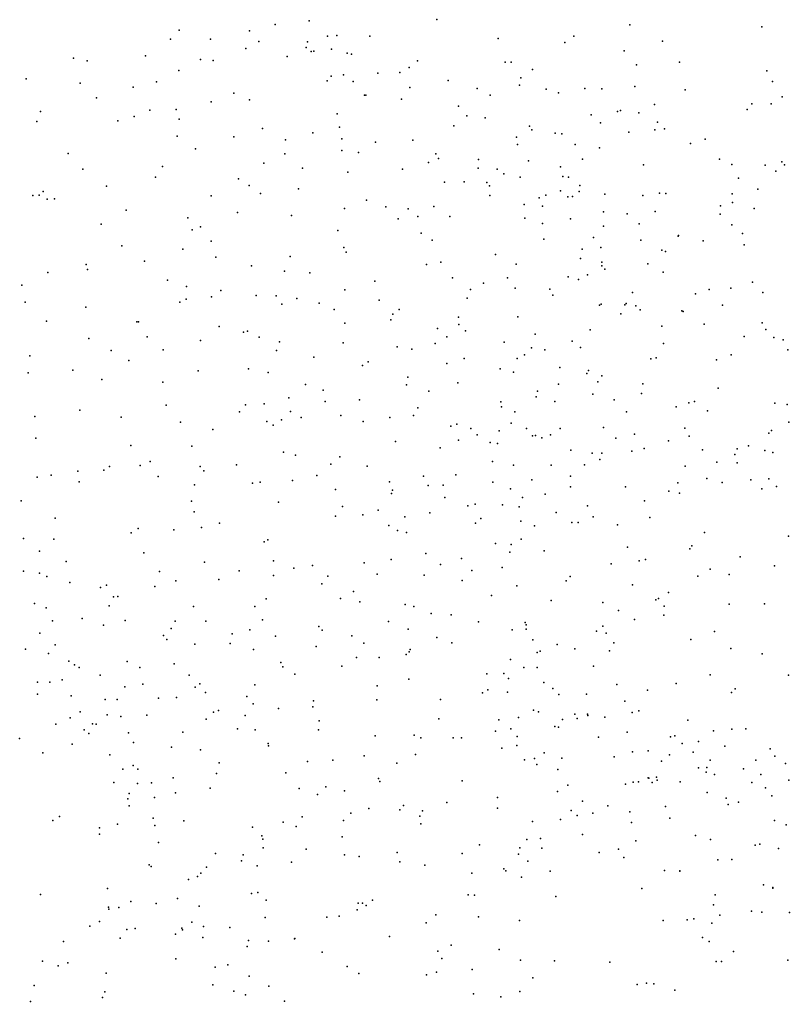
# Model space of a CAD drawing. Header units: metres. Extents: x -25 to 25, y -27.8 to 27.8.
# Drawn here: x 13.89 to 16.606, y -6.929 to -3.463 of the extents above; entities that cross this region are included whole.
import ezdxf

# ---------------------------------------------------------------- set-up
doc = ezdxf.new("R2010")
doc.units = ezdxf.units.M

msp = doc.modelspace()

# ---------------------------------------------------------------- linework, layer by layer
for p in [(15.3622, -3.4627, -15.9266), (14.4523, -3.4995, -4.01), (14.7916, -3.4804, -4.3751), (14.9119, -3.467, -5.4608), (16.043, -3.4808, -3.8718), (16.5087, -3.4883, -4.2204), (14.4218, -3.5319, -3.5398), (14.563, -3.5317, -6.1311), (14.7005, -3.5018, -5.6757), (14.9766, -3.5216, -6.2424), (15.0091, -3.5182, -4.8025), (15.1258, -3.5213, -16.2012), (15.5781, -3.5299, -14.9003), (15.8457, -3.5216, 1.8379), (14.6879, -3.5651, -4.188), (14.734, -3.5396, -17.2216), (14.9008, -3.5611, -17.0907), (14.9052, -3.5411, -16.7914), (14.9908, -3.5675, -16.5215), (15.8139, -3.5434, -14.6262), (16.159, -3.5386, 2.1105), (14.0801, -3.5983, -11.1261), (14.3342, -3.5903, -17.392), (14.5284, -3.604, -17.5021), (14.8336, -3.5927, 1.4813), (14.9191, -3.5751, -3.4939), (14.9286, -3.5739, -17.4479), (15.046, -3.581, -5.2659), (15.0608, -3.585, -17.2439), (16.0232, -3.5733, -5.7507), (14.1278, -3.6076, -5.7078), (14.5729, -3.6073, 1.2002), (15.2642, -3.632, -6.4228), (15.2937, -3.6076, 1.7975), (15.6029, -3.6129, -6.2716), (15.625, -3.6124, 1.9238), (15.7002, -3.6391, -3.7562), (16.0669, -3.6218, -14.7426), (16.2187, -3.6124, -5.4845), (13.913, -3.6712, -17.2988), (14.4515, -3.642, -5.7857), (14.9893, -3.6619, -17.6889), (15.0329, -3.6575, 1.6851), (15.1541, -3.6521, -3.5193), (15.2315, -3.6496, -17.4128), (15.6592, -3.6679, -15.0452), (16.5265, -3.6437, -3.7519), (14.1035, -3.6874, -6.3162), (14.2906, -3.7011, -17.6374), (14.3731, -3.6822, -3.7298), (14.9748, -3.6792, -4.4514), (15.0665, -3.6816, -16.8363), (15.2673, -3.702, -17.1335), (15.4021, -3.6775, -3.6178), (15.5041, -3.706, -6.5358), (15.6542, -3.6936, -14.5646), (15.7476, -3.7081, 2.1265), (15.885, -3.7057, -6.1413), (15.9445, -3.7067, -3.7374), (16.0604, -3.6984, 2.3093), (16.5463, -3.6813, -4.1416), (14.1609, -3.7388, -11.6518), (14.6454, -3.7229, -17.7694), (15.1063, -3.729, -16.4349), (15.1119, -3.7289, -5.1156), (15.2369, -3.7436, -17.7525), (15.55, -3.7295, -15.6891), (15.7919, -3.7217, -6.4101), (16.2383, -3.7108, -3.6852), (16.5804, -3.7353, -5.2185), (14.566, -3.7525, -3.9993), (14.7016, -3.7459, -5.7576), (15.4382, -3.7677, -17.6449), (16.1304, -3.762, -5.1487), (16.4738, -3.7603, -15.0432), (16.5424, -3.7601, -4.3502), (13.9635, -3.7873, -5.7314), (14.2936, -3.8042, -11.4484), (14.3489, -3.7823, -6.3083), (14.4423, -3.7801, -17.8352), (15.0102, -3.7949, -5.4885), (15.4676, -3.8021, -15.9604), (15.5331, -3.8094, -17.4143), (15.9068, -3.799, -14.7139), (15.9997, -3.7866, -6.6332), (16.0103, -3.7832, -5.3296), (16.075, -3.7916, -6.0948), (16.4579, -3.78, -4.9449), (13.9506, -3.8225, -17.6899), (14.2363, -3.82, 1.1431), (14.4524, -3.8137, -3.5189), (14.7465, -3.8476, -4.0924), (15.0181, -3.8427, -17.9513), (15.4219, -3.8379, -17.0918), (15.689, -3.8385, -15.3494), (15.9397, -3.8276, -4.8753), (16.1413, -3.8243, -4.769), (16.1662, -3.8478, -6.7661), (14.4453, -3.8741, -5.8156), (14.6456, -3.8767, -6.3231), (14.9246, -3.8626, -4.2598), (15.6438, -3.8772, -17.6666), (15.6972, -3.8524, 2.28), (15.7803, -3.8636, -3.6036), (15.8039, -3.8656, -5.3904), (16.0399, -3.8597, 2.492), (16.131, -3.8523, -15.0056), (14.8285, -3.887, 1.5715), (15.027, -3.8833, -3.4178), (15.1452, -3.8954, -6.4119), (15.2775, -3.8878, -16.7722), (15.6467, -3.9034, -15.8062), (15.8506, -3.9042, -6.8756), (15.9364, -3.9154, -5.5575), (16.2577, -3.8995, -4.5459), (16.3096, -3.8845, -6.5536), (14.0613, -3.9353, -17.962), (14.5103, -3.9186, -18.0155), (14.8255, -3.9367, -3.392), (15.0267, -3.9252, 1.7487), (15.0856, -3.9322, -4.5182), (15.3589, -3.9368, 2.0339), (14.3938, -3.9809, -11.5849), (14.7511, -3.9692, -18.0657), (15.3332, -3.9666, -16.5507), (15.3681, -3.9534, -6.5666), (15.5095, -3.9563, -16.2473), (15.6852, -3.9618, -17.3449), (15.7984, -3.9825, 2.5086), (15.8759, -3.9555, -14.8585), (16.091, -3.9749, -15.1972), (16.3599, -3.955, -4.357), (16.4032, -3.9748, -15.3614), (16.5204, -3.9764, -4.0187), (16.5803, -3.9653, -2.6242), (16.589, -3.9759, -6.9757), (14.1128, -3.9902, -11.2404), (14.3693, -4.019, 1.2207), (14.8877, -3.9867, -5.6651), (15.0475, -4.0018, -18.1078), (15.2408, -3.9902, -5.1028), (15.5082, -3.9866, -18.0181), (15.5756, -3.9903, -6.765), (15.5986, -4.0074, -4.8748), (15.6561, -4.0189, -5.5192), (15.8074, -4.0163, -16.0778), (15.8267, -4.0188, -3.4525), (16.5581, -3.9977, -6.5048), (14.1959, -4.0511, -18.118), (14.6623, -4.0245, 1.4375), (14.6995, -4.0488, -4.031), (15.3892, -4.0372, -5.2895), (15.4582, -4.0357, -16.7848), (15.5387, -4.0373, 2.3404), (15.5482, -4.0494, -12.7635), (15.8663, -4.0485, -15.8409), (16.4267, -4.0226, -6.2452), (13.9363, -4.084, 1.1621), (13.9592, -4.0828, -11.6744), (13.973, -4.0693, -6.3263), (14.5662, -4.0847, -6.4197), (14.7401, -4.0763, -5.7855), (14.8738, -4.0605, -6.4276), (15.5492, -4.0833, -16.5754), (15.7473, -4.083, -16.3699), (15.7991, -4.0669, -15.1839), (15.8242, -4.0884, -17.4838), (15.8407, -4.0868, -15.5267), (15.8645, -4.0696, -4.5255), (15.9545, -4.079, -7.0034), (16.0889, -4.0836, -15.3967), (16.1479, -4.075, -3.3397), (16.17, -4.0763, -4.356), (16.4042, -4.0778, 2.8294), (16.4953, -4.0618, -2.4571), (13.9865, -4.0972, -18.1051), (14.0127, -4.0958, -5.8079), (15.1142, -4.1002, -5.576), (15.1823, -4.1239, 1.9722), (15.351, -4.1226, -5.51), (15.6705, -4.1153, -3.3234), (15.7228, -4.0924, -12.9041), (15.7349, -4.1218, -6.942), (16.3637, -4.1197, -3.045), (16.4061, -4.1084, -15.598), (14.2657, -4.1356, -6.3643), (14.6591, -4.1442, -18.1892), (14.8498, -4.1541, 1.6172), (15.0368, -4.1298, 1.805), (15.261, -4.1312, -18.2078), (15.2947, -4.1579, 2.1753), (15.4079, -4.1574, -13.1156), (15.9502, -4.1408, -3.297), (16.0341, -4.1481, -15.6926), (16.1331, -4.1398, -5.8237), (16.3618, -4.1492, -2.7856), (16.4818, -4.1292, -5.9999), (14.1779, -4.1845, -11.7983), (14.4839, -4.1631, 1.331), (14.5284, -4.1938, -3.3325), (15.2255, -4.1661, -4.6751), (15.6724, -4.1638, -16.9989), (15.7347, -4.1824, -16.5858), (15.8341, -4.1665, -17.8591), (15.9509, -4.192, -16.3675), (16.0768, -4.184, -16.0897), (16.4038, -4.1878, -4.025), (14.4985, -4.2051, -5.8403), (15.0123, -4.2069, -5.7681), (15.3064, -4.2171, -12.5899), (16.2136, -4.2272, 2.8443), (16.2152, -4.2245, -2.5814), (16.4408, -4.2178, -7.1895), (14.2501, -4.262, -5.8458), (14.5659, -4.2444, -11.6004), (15.3461, -4.2412, -5.7204), (15.7398, -4.2375, -13.2241), (15.915, -4.2316, -5.819), (16.0824, -4.2414, -7.1467), (16.3017, -4.2437, -2.2757), (16.4466, -4.2582, -16.0445), (14.466, -4.273, -6.4565), (15.034, -4.2669, -6.582), (15.0417, -4.2841, -4.3854), (15.5693, -4.2922, -18.1991), (15.8747, -4.2732, -17.3067), (15.9414, -4.2674, -4.313), (16.1561, -4.2767, -2.8259), (16.1689, -4.2813, -16.3001), (14.1246, -4.3277, 1.2857), (14.3304, -4.3155, -11.9529), (14.582, -4.3009, -3.8681), (14.7085, -4.3321, -11.9465), (14.8445, -4.2996, -18.2563), (15.3258, -4.3276, -3.216), (15.3766, -4.3194, -6.7709), (15.6417, -4.3262, -7.0127), (15.8688, -4.3057, -16.7568), (15.9446, -4.3321, -17.5476), (15.9447, -4.319, -13.174), (16.1065, -4.3249, -2.3314), (13.9897, -4.3552, -18.2768), (14.1287, -4.3453, -6.3237), (14.8245, -4.3505, -5.9558), (14.9137, -4.3569, 1.7283), (15.8942, -4.3639, -7.251), (15.9547, -4.3435, -2.8793), (16.1612, -4.354, -16.5169), (13.8973, -4.4002, -6.301), (14.4118, -4.3832, 1.3608), (15.1434, -4.3859, -18.3021), (15.4177, -4.3739, 2.531), (15.5265, -4.3931, -5.8701), (15.6113, -4.374, -3.0668), (15.8257, -4.3707, 2.8364), (15.862, -4.3799, -17.0426), (16.4762, -4.3899, -3.819), (14.4781, -4.405, -3.2536), (14.5999, -4.4196, -11.4496), (14.7243, -4.4364, 1.552), (15.0379, -4.4165, -12.3145), (15.4811, -4.4153, -12.3432), (15.6392, -4.4106, -4.3999), (15.7605, -4.4147, -18.0846), (15.772, -4.4352, -13.32), (16.0524, -4.4267, -16.8917), (16.2747, -4.4309, -16.7065), (16.323, -4.4155, -7.425), (16.3997, -4.4106, -5.9173), (16.5127, -4.4257, -16.3878), (13.9095, -4.4607, -11.7086), (14.4554, -4.4606, -5.9218), (14.4776, -4.4494, -3.5217), (14.5665, -4.4416, -6.574), (14.7953, -4.4376, -12.1629), (14.8157, -4.467, -11.603), (14.8681, -4.447, -3.1765), (14.9469, -4.4636, -11.9759), (15.1586, -4.4537, -3.1794), (15.4695, -4.4464, -13.1367), (15.9359, -4.4713, -2.4676), (15.9419, -4.4676, -17.8218), (16.0259, -4.4693, -4.147), (16.03, -4.4648, -2.1772), (16.3698, -4.4708, -16.9305), (14.1239, -4.4779, -11.9295), (15.0001, -4.4857, -6.0696), (15.2071, -4.5024, -4.4269), (15.2291, -4.4864, -12.1559), (16.0118, -4.5014, 2.9424), (16.0641, -4.4732, -12.9673), (16.0802, -4.4871, -7.5237), (16.2268, -4.4907, -17.1593), (16.2312, -4.4932, 2.9954), (13.9849, -4.5271, -5.8515), (14.3035, -4.5296, -11.374), (14.3094, -4.5295, -12.0828), (15.0375, -4.5344, -11.7299), (15.1999, -4.5233, 2.3943), (15.439, -4.5131, -7.003), (15.4399, -4.5393, -4.4193), (15.6478, -4.5117, -7.2641), (16.3055, -4.5386, -7.7157), (16.5099, -4.533, -17.5241), (14.5941, -4.5458, -3.7835), (14.6803, -4.566, -3.065), (14.6944, -4.5633, -6.0651), (15.3649, -4.5528, -18.3068), (15.4636, -4.5612, -2.9809), (15.7091, -4.5735, 2.872), (15.9028, -4.5582, -12.6563), (16.1559, -4.5455, -17.5007), (16.5232, -4.5571, -7.8494), (14.1341, -4.5881, 1.3547), (14.34, -4.5828, 1.3962), (14.5286, -4.5958, -18.3618), (14.735, -4.5842, -4.0042), (14.8068, -4.6005, -18.3339), (15.0315, -4.6038, -12.5106), (15.3563, -4.6063, -12.8702), (15.3972, -4.5824, -12.0387), (15.6002, -4.6011, -7.5521), (15.84, -4.5982, -13.1537), (16.1627, -4.6066, -8.0625), (16.4468, -4.5821, 3.1197), (16.5518, -4.5854, -5.9467), (16.5848, -4.5933, -3.6291), (14.2127, -4.6312, -18.4085), (14.3966, -4.629, -6.5232), (14.7958, -4.6305, -11.3609), (15.2224, -4.6185, -12.6759), (15.2738, -4.6264, -6.0939), (15.6966, -4.622, -7.7805), (15.7436, -4.6281, -4.18), (15.869, -4.621, -6.0128), (16.6008, -4.6281, -17.7324), (13.9257, -4.6504, 1.3121), (14.2747, -4.6663, -5.9125), (14.9284, -4.6543, 2.1005), (15.1202, -4.6709, -7.0039), (15.3974, -4.6768, -7.2367), (15.4591, -4.6597, 2.7496), (15.6452, -4.6592, -6.0297), (15.6714, -4.6467, -12.3949), (16.1174, -4.66, -17.7686), (16.1362, -4.6567, -1.749), (16.3495, -4.6638, -8.1705), (16.4012, -4.6463, -3.8122), (13.9193, -4.7104, -11.8866), (14.0774, -4.7001, -6.3898), (14.5202, -4.7025, -3.4556), (14.6972, -4.696, -6.8454), (14.767, -4.7091, -12.389), (15.0993, -4.6843, -11.385), (15.5859, -4.6955, -13.031), (15.633, -4.7076, -18.2076), (15.7967, -4.6908, -7.99), (15.8912, -4.7124, -2.0782), (15.897, -4.7014, -12.9064), (14.1801, -4.7337, -12.1341), (14.3951, -4.7426, -12.2521), (15.2602, -4.7255, 2.6279), (15.436, -4.7449, -7.5927), (15.9299, -4.7411, -18.0036), (15.9442, -4.7201, -8.1907), (16.0891, -4.7484, -8.4203), (14.8988, -4.7505, -7.0084), (14.9613, -4.7714, -4.1799), (15.2553, -4.7526, -4.3248), (15.3343, -4.7751, -11.2123), (15.7174, -4.7742, -2.3788), (15.7914, -4.75, -12.6605), (16.085, -4.7824, -6.0547), (16.3545, -4.7635, -8.3745), (14.8395, -4.7979, -11.1543), (14.9685, -4.811, -6.2044), (15.0892, -4.8058, -18.372), (15.5882, -4.8128, -12.0439), (15.7127, -4.7944, 2.9347), (15.7782, -4.8113, -3.9671), (15.9131, -4.7856, -1.8655), (15.9879, -4.8049, 3.0435), (16.2515, -4.8156, -8.6023), (16.2721, -4.8113, -1.4547), (16.5549, -4.8165, -10.796), (14.1024, -4.842, -5.8481), (14.4068, -4.8245, -6.6596), (14.6654, -4.8476, -18.4267), (14.6869, -4.8223, -3.3431), (14.753, -4.819, 1.9939), (14.8461, -4.847, 2.2729), (15.2952, -4.8335, -18.3258), (15.59, -4.8294, -12.774), (15.637, -4.8476, -11.1482), (16.0318, -4.8481, -1.3815), (16.2069, -4.8302, -3.8188), (16.3174, -4.8445, 3.1239), (16.5986, -4.8217, -7.8942), (13.9429, -4.8636, 1.3234), (14.2485, -4.8668, 1.4751), (14.458, -4.8836, -18.4533), (14.7626, -4.8819, -6.1553), (14.814, -4.876, -3.8509), (14.8838, -4.8679, -18.4068), (15.0233, -4.8604, -7.183), (15.1016, -4.8812, -12.5679), (15.1964, -4.8677, -6.1912), (15.2794, -4.8609, -7.4741), (15.6241, -4.8875, -11.6504), (16.6048, -4.8839, -10.303), (14.5719, -4.9098, 1.8044), (14.784, -4.8947, -3.5269), (15.4118, -4.8987, -4.2119), (15.4323, -4.8915, -7.7711), (15.4819, -4.9063, -6.1467), (15.5827, -4.9142, -8.0284), (15.6784, -4.9069, -12.3796), (15.7973, -4.9069, -0.9248), (15.9498, -4.9034, -8.5392), (16.2377, -4.9048, -1.2653), (16.5429, -4.9136, -18.0529), (13.9468, -4.9409, -11.5436), (15.216, -4.9527, -10.7813), (15.4382, -4.9479, -3.0294), (15.5048, -4.929, 2.8531), (15.5502, -4.9561, -2.7494), (15.7, -4.9327, -6.124), (15.7108, -4.9306, -0.5815), (15.7324, -4.9391, -10.8519), (15.7636, -4.9287, -2.0388), (15.9943, -4.941, -11.0176), (16.0601, -4.9262, -1.1286), (16.18, -4.9499, -8.8176), (16.2526, -4.9331, -10.8374), (16.534, -4.9232, -1.3466), (14.2822, -4.967, -12.3087), (14.4975, -4.9684, -12.3697), (14.8209, -4.9903, -11.0157), (15.3745, -4.9751, -0.6403), (15.5762, -4.9591, -18.2572), (15.8349, -4.9828, -1.6905), (16.0509, -4.986, -10.7804), (16.0936, -4.9766, -0.8766), (16.2997, -4.9812, -6.0676), (16.4221, -4.9778, -8.9566), (16.462, -4.9676, -8.307), (16.5193, -4.9845, -9.4766), (16.548, -4.9913, -9.2378), (14.3505, -5.0227, -11.2716), (14.8633, -5.001, 2.5403), (15.0197, -5.0061, -4.1331), (15.5592, -5.0225, -3.8886), (15.9102, -4.993, -0.5298), (15.938, -5.0157, -18.1651), (15.945, -4.9934, -6.1222), (16.3504, -5.0259, -10.5494), (16.4139, -4.9981, -1.1158), (14.0951, -5.0568, 1.4308), (14.1873, -5.0531, -18.4596), (14.2075, -5.0403, -5.8229), (14.3152, -5.0371, -6.6259), (14.5268, -5.0403, -6.7158), (14.5396, -5.0559, -11.1705), (14.6546, -5.0348, 2.2426), (14.9875, -5.0321, -6.1879), (15.1161, -5.039, -3.4545), (15.6323, -5.0365, -1.0414), (15.7658, -5.0356, -8.4331), (15.8832, -5.0351, -3.672), (16.2385, -5.04, -18.1786), (16.4227, -5.0278, -11.038), (13.9518, -5.0781, -12.2193), (14.0011, -5.0709, -6.4576), (14.0994, -5.0951, -11.3682), (14.3789, -5.0762, 1.7433), (14.8525, -5.0896, -18.4524), (14.9381, -5.072, -3.8105), (15.1955, -5.0945, -7.4172), (15.3155, -5.0752, -3.3581), (15.4296, -5.07, -0.8581), (15.698, -5.0883, -11.9259), (15.8337, -5.0745, -11.4773), (16.3146, -5.0832, -0.8059), (16.4704, -5.0876, -9.8832), (16.5344, -5.0842, -8.6357), (14.5064, -5.1055, 1.9454), (14.7116, -5.0995, -12.4362), (14.739, -5.0961, -6.0806), (15.0051, -5.1213, -6.9697), (15.2058, -5.1239, -0.4552), (15.3313, -5.1075, -18.3338), (15.3843, -5.1064, 2.8554), (15.5603, -5.0964, -2.5015), (15.6218, -5.1193, -2.9367), (15.8335, -5.1128, 2.9918), (16.0281, -5.1126, -11.2674), (16.181, -5.1274, -3.564), (16.2133, -5.0984, 3.094), (16.3692, -5.0972, -9.3351), (16.5094, -5.1199, -8.0953), (16.5613, -5.1108, -18.1926), (13.8947, -5.1622, -18.3736), (14.4959, -5.1634, -18.4884), (15.202, -5.1356, -4.1511), (15.3905, -5.1498, -3.94), (15.6643, -5.1502, -18.2788), (15.744, -5.138, -1.3908), (16.0945, -5.1618, -8.9679), (16.2185, -5.1351, -0.6119), (14.8033, -5.1663, -10.8984), (15.0287, -5.1813, -12.5201), (15.1551, -5.1951, -7.1388), (15.4719, -5.1791, -12.4185), (15.4975, -5.1739, -7.9876), (15.594, -5.176, -2.1063), (15.6531, -5.1829, -3.6049), (15.8944, -5.1792, -10.5749), (14.0154, -5.2225, -5.6719), (14.5057, -5.2002, -5.8722), (15.0051, -5.2157, -0.4921), (15.1013, -5.2118, -3.9493), (15.249, -5.2178, -3.655), (15.3376, -5.2043, -7.7218), (15.5169, -5.2243, -3.4013), (15.6588, -5.2331, 2.9238), (15.7836, -5.2026, -0.2482), (15.9143, -5.2179, -6.141), (16.1143, -5.221, -0.4181), (14.3077, -5.2599, -5.747), (14.4338, -5.2641, -12.4048), (14.5322, -5.2564, -6.548), (14.5956, -5.2405, -11.0477), (15.193, -5.2487, -0.807), (15.2228, -5.267, -12.4855), (15.4986, -5.241, -0.2284), (15.7073, -5.2503, -2.7281), (15.8381, -5.2382, -11.8313), (15.8609, -5.2388, -8.7588), (15.9998, -5.2468, -11.5027), (13.9031, -5.2947, -11.6538), (14.0106, -5.2974, -6.4204), (14.2839, -5.2747, -18.4647), (14.7652, -5.2992, 2.6626), (15.2554, -5.2734, -6.1469), (15.6602, -5.2972, -1.6972), (16.3067, -5.2736, -10.0645), (16.6033, -5.2865, -7.9821), (14.7529, -5.307, -18.4788), (15.5697, -5.3127, -10.413), (15.6247, -5.3161, -8.3208), (16.0351, -5.3253, 2.9843), (16.2555, -5.3312, -9.4854), (16.2617, -5.3212, 3.0615), (13.9593, -5.3401, 1.3089), (14.3277, -5.3453, 1.8313), (15.2012, -5.3692, -10.4591), (15.3234, -5.3478, -7.5599), (15.4496, -5.3659, -1.1803), (15.6193, -5.3426, -1.466), (15.7409, -5.3388, -6.1383), (16.0984, -5.3692, -11.6441), (16.4327, -5.3591, -18.3157), (14.0545, -5.376, -2.1285), (14.5421, -5.3781, -5.759), (14.7857, -5.374, -0.3581), (14.8577, -5.3996, -6.5681), (14.9235, -5.3903, -6.0171), (15.1054, -5.3809, 2.8562), (15.3749, -5.3862, -12.3811), (15.4854, -5.4073, -18.3514), (15.5927, -5.3976, -2.3297), (15.9775, -5.3849, -11.9587), (16.0762, -5.3737, -18.3445), (16.3272, -5.4033, -11.5608), (16.5533, -5.3909, -0.6474), (13.9032, -5.4106, -12.404), (13.9603, -5.4175, -0.2657), (13.9857, -5.4285, 0.175), (14.3829, -5.4116, -0.2978), (14.593, -5.4392, -0.2229), (14.6645, -5.4087, -0.5683), (14.7852, -5.4257, -10.6882), (14.9771, -5.4281, -10.5192), (15.1515, -5.4213, -0.2019), (15.3176, -5.4242, -7.2793), (15.8331, -5.4287, -3.1687), (16.2829, -5.4279, -3.3891), (16.3942, -5.4216, -6.04), (14.0668, -5.4503, -11.4036), (14.1749, -5.4675, -5.5892), (14.1962, -5.46, -1.9861), (14.3669, -5.4641, -0.0901), (14.4416, -5.4446, 2.1848), (14.9558, -5.4554, -0.9245), (15.4516, -5.4436, -7.8184), (15.6444, -5.4623, 2.8715), (15.8185, -5.4446, -2.8991), (16.053, -5.4584, -10.0297), (14.2211, -5.5008, 1.7176), (14.2367, -5.4996, -6.4108), (14.7599, -5.5078, -0.8458), (15.0222, -5.5073, -12.4569), (15.0681, -5.4815, -6.6404), (15.5555, -5.4961, -8.0465), (16.1346, -5.5112, -0.4762), (16.1443, -5.5063, -9.616), (16.1798, -5.4851, -6.0399), (13.9424, -5.5248, -11.658), (13.983, -5.5392, -18.4164), (14.2061, -5.5322, -2.2625), (14.5032, -5.5347, -10.9155), (14.7201, -5.535, -18.4458), (15.0902, -5.5183, -1.0915), (15.2502, -5.5274, -6.8128), (15.281, -5.535, -18.3754), (15.7657, -5.514, -12.1903), (15.9479, -5.5207, -6.0684), (16.164, -5.5339, 2.9207), (16.3944, -5.5264, -11.9271), (16.5181, -5.5256, 3.0816), (14.1102, -5.5775, 0.275), (15.3417, -5.5594, -7.0234), (15.413, -5.5642, -7.4561), (16.0037, -5.5491, -9.1717), (16.0602, -5.5811, -3.2591), (16.1638, -5.5652, -12.0608), (14.0055, -5.5855, 1.4093), (14.1857, -5.601, -12.3683), (14.2628, -5.5849, -11.1613), (14.4244, -5.6123, -1.8393), (14.4382, -5.5862, -12.3588), (14.5474, -5.5872, -0.0201), (14.7466, -5.5816, -5.7389), (14.9452, -5.6056, 2.8365), (15.1916, -5.588, -1.3289), (15.2612, -5.6152, 2.871), (15.5093, -5.5886, -0.1224), (15.6734, -5.5913, -18.3932), (15.6771, -5.6154, -8.4116), (15.6777, -5.5993, -10.074), (15.9482, -5.6041, -9.8825), (13.961, -5.6288, -12.3245), (14.3977, -5.6374, 0.1223), (14.6395, -5.631, -10.7016), (14.7026, -5.6179, -1.7956), (14.7923, -5.6394, -1.5023), (14.9576, -5.6191, -1.3164), (15.0624, -5.6385, -1.744), (15.3627, -5.6446, -2.018), (15.6285, -5.6172, -6.1373), (15.9261, -5.6219, -2.8241), (15.96, -5.6292, -3.0474), (16.3422, -5.6232, -0.6096), (14.0151, -5.6707, 0.5273), (14.4087, -5.6521, -2.0791), (14.5086, -5.6681, -0.7937), (14.633, -5.6651, 2.5982), (14.9359, -5.6757, -18.3816), (15.105, -5.6644, -10.2529), (15.4155, -5.6629, -6.1757), (15.7009, -5.6529, -8.6283), (15.7867, -5.6696, 2.7599), (15.8497, -5.685, -2.5026), (15.9869, -5.663, -18.4526), (16.2585, -5.6518, -3.3107), (16.3999, -5.6832, -18.4348), (13.9109, -5.6858, -0.3897), (13.9918, -5.7006, -1.8081), (14.7157, -5.6871, -6.3508), (15.0788, -5.7149, -6.282), (15.1585, -5.7149, -18.3367), (15.2543, -5.705, -6.4446), (15.265, -5.6954, -0.0068), (15.2681, -5.6871, -6.6557), (15.7158, -5.698, -2.3075), (15.727, -5.6928, -0.2456), (15.971, -5.6921, -9.4088), (16.5103, -5.7026, -3.3801), (14.0639, -5.7282, -6.357), (14.0839, -5.741, -2.2805), (14.1002, -5.7508, 1.5001), (14.2697, -5.7287, -1.6757), (14.3144, -5.7506, -5.5046), (14.4352, -5.7377, -12.1492), (14.8117, -5.733, -10.4871), (14.8183, -5.7485, 0.091), (15.0272, -5.7455, -12.3251), (15.6222, -5.7226, -7.8257), (15.6697, -5.75, -9.8938), (15.7162, -5.7508, -8.2547), (15.9156, -5.7455, -0.4193), (14.1744, -5.7775, -18.4264), (14.4883, -5.778, -1.3025), (14.8611, -5.7745, -6.0301), (15.5391, -5.7726, -7.3779), (15.5989, -5.772, -7.5942), (15.6146, -5.7888, -6.3045), (16.3265, -5.7768, -12.049), (16.6037, -5.7775, -18.4059), (13.9528, -5.8023, 1.1959), (13.9963, -5.8024, 0.6918), (14.0399, -5.7941, -18.6459), (14.2609, -5.8192, -12.0045), (14.3248, -5.8097, 0.3457), (14.5094, -5.82, 0.2453), (14.5261, -5.8079, -5.482), (14.7201, -5.812, -12.0786), (15.1521, -5.8148, -1.9356), (15.2629, -5.7921, -10.0576), (15.7394, -5.8029, -9.0337), (15.9979, -5.8109, -12.0868), (16.2074, -5.8066, -3.1408), (13.9534, -5.845, 0.8933), (14.0718, -5.851, -1.5862), (14.4438, -5.8565, -18.2797), (14.5462, -5.8381, -6.2986), (14.6913, -5.8524, -18.2787), (15.5233, -5.8393, -6.8468), (15.5419, -5.8298, -7.096), (15.612, -5.8378, -0.1383), (15.7713, -5.8245, -18.4611), (15.7923, -5.8454, -9.3669), (15.8902, -5.8447, -2.3332), (16.1058, -5.8308, -5.9247), (16.4026, -5.839, 2.8276), (16.4156, -5.8261, -5.8493), (14.1915, -5.8628, -11.2722), (14.2335, -5.8632, -1.4363), (14.3794, -5.8591, -1.082), (14.7144, -5.8783, -5.6165), (14.9247, -5.889, -12.1306), (14.9263, -5.8676, -18.2812), (15.1508, -5.8643, 2.8527), (15.375, -5.8639, -12.2847), (16.0258, -5.8698, -0.5518), (14.0681, -5.9277, -5.6548), (14.1038, -5.9072, -11.5192), (14.1989, -5.9171, -6.2948), (14.247, -5.9235, 1.694), (14.3383, -5.9182, 2.0008), (14.5738, -5.9082, -11.8173), (14.5918, -5.9021, 2.5415), (14.6856, -5.9199, -5.9482), (14.8029, -5.8947, 2.7216), (15.6506, -5.9267, -19.4969), (15.7031, -5.9013, -6.5381), (15.7211, -5.9075, -6.914), (15.8488, -5.915, -7.8022), (15.8941, -5.9157, 2.6424), (15.8954, -5.9194, -6.1694), (15.9554, -5.9258, -7.1529), (16.0514, -5.909, -6.8137), (16.0752, -5.9038, -18.5045), (14.0173, -5.9507, -11.7391), (14.1467, -5.9491, -2.134), (14.1598, -5.95, 0.6356), (14.5479, -5.9328, -10.7729), (14.9474, -5.9383, -1.9621), (15.3696, -5.9316, -19.3837), (15.5806, -5.9349, -19.0932), (15.7781, -5.9582, -18.9924), (15.7919, -5.9613, -8.3909), (15.8062, -5.9337, -7.3301), (15.8576, -5.9299, -19.3742), (16.2475, -5.9366, -2.8711), (14.117, -5.9709, -1.2944), (14.1338, -5.9834, 1.3975), (14.2738, -5.9807, -11.6337), (14.466, -5.9791, -5.7228), (14.6588, -5.9668, -2.0227), (14.7208, -5.9702, -10.5962), (14.9446, -5.971, 0.2312), (15.1442, -5.9911, -18.2297), (15.2818, -5.9895, 0.0568), (15.5687, -5.9749, -12.1865), (15.623, -5.9674, -9.5273), (15.6454, -5.9938, -18.4429), (15.9324, -5.9964, -2.0857), (16.0344, -5.9793, -7.3701), (16.1873, -5.9951, -0.6853), (16.2022, -5.9922, -2.4485), (16.3385, -5.9737, -7.1815), (16.4032, -5.9684, -6.6956), (16.4524, -5.967, -3.306), (13.8898, -6.0012, -0.7759), (14.075, -6.021, -0.9296), (14.2921, -6.0147, -5.9183), (14.767, -6.0183, -18.148), (14.7681, -6.027, -11.7068), (15.3058, -5.999, -19.5887), (15.4198, -5.9988, -18.3137), (15.449, -5.9989, -1.9271), (15.6446, -6.0257, -9.1472), (16.2281, -6.0185, -6.4053), (16.2854, -6.012, -2.6576), (16.3788, -6.0278, -10.966), (13.9718, -6.0513, -18.8778), (14.2079, -6.0589, -11.3783), (14.4256, -6.032, 2.2725), (14.5281, -6.0416, -18.0809), (15.1054, -6.0625, -19.3485), (15.2865, -6.0573, -9.7859), (15.5921, -6.0352, -18.8528), (15.7404, -6.0516, -8.6844), (15.9877, -6.0657, -18.6267), (16.0531, -6.0487, -8.0088), (16.1084, -6.0451, -19.099), (16.1828, -6.0591, -7.5174), (16.2672, -6.0491, -11.9232), (16.5386, -6.038, -11.4817), (16.5556, -6.0638, -0.8451), (14.29, -6.0966, -17.2368), (14.5936, -6.0865, 0.4674), (14.9053, -6.0825, -10.3011), (14.9953, -6.0774, 2.8084), (15.2209, -6.0879, -19.0327), (15.6715, -6.0768, -8.8975), (15.7065, -6.0717, -19.7758), (15.7151, -6.0924, -0.3249), (15.8036, -6.0704, -18.7467), (16.1547, -6.0808, -7.7537), (16.3267, -6.078, 2.6953), (16.4878, -6.0773, -18.5055), (16.5927, -6.0899, -6.6806), (14.2537, -6.1099, 1.5939), (14.3067, -6.1095, 1.8276), (14.584, -6.1243, -11.5014), (14.8287, -6.1225, -2.0043), (15.7893, -6.1102, 2.597), (16.2855, -6.1051, -10.6769), (16.3126, -6.1198, -5.9904), (16.3149, -6.1033, -11.3312), (16.3418, -6.1284, -7.8855), (16.445, -6.1082, -10.4377), (16.5062, -6.1283, -6.4295), (14.2219, -6.157, -17.6638), (14.3054, -6.1605, -10.9969), (14.3554, -6.1573, -18.2476), (14.4321, -6.1397, -2.0274), (15.156, -6.1422, -1.8971), (15.1615, -6.1529, -19.7613), (15.451, -6.15, -9.5365), (15.824, -6.1657, -12.0197), (16.0282, -6.1627, -10.7763), (16.0556, -6.1556, -11.9225), (16.074, -6.1544, -11.076), (16.1077, -6.1398, -10.1823), (16.1098, -6.1408, -1.9816), (16.1227, -6.1566, -19.6807), (16.1371, -6.1376, -10.5122), (16.1394, -6.1483, -18.7508), (16.2208, -6.1544, -8.1802), (16.4744, -6.1563, -10.0024), (16.6039, -6.1488, -8.1165), (14.276, -6.1949, -18.4636), (14.4399, -6.1935, -17.7905), (14.5618, -6.1769, -10.7412), (14.8758, -6.1775, 0.3446), (14.9409, -6.1994, -19.1966), (14.971, -6.1715, -19.576), (15.0367, -6.1858, -18.1012), (15.7877, -6.1879, -1.7901), (16.3162, -6.1917, -2.1765), (16.5225, -6.1756, -7.592), (16.5441, -6.2039, -18.6981), (14.2719, -6.2146, 0.9532), (14.2765, -6.2386, 1.3223), (14.3659, -6.2092, -11.4051), (15.2445, -6.2375, -18.7918), (15.3979, -6.2266, 2.7993), (15.5757, -6.2095, -18.5221), (15.8758, -6.2218, -10.3529), (15.966, -6.2391, -0.6724), (16.3831, -6.2112, -19.0436), (16.39, -6.2338, -8.3686), (16.427, -6.2263, -2.3713), (15.0583, -6.2642, -11.8022), (15.1227, -6.2481, 0.1119), (15.2316, -6.2535, -18.1562), (15.3114, -6.2563, -0.0117), (15.5768, -6.2471, -0.206), (15.8359, -6.2555, -19.9304), (15.8575, -6.2729, -10.0025), (15.9129, -6.2651, -11.238), (16.0432, -6.2604, -8.4428), (16.1696, -6.2409, -11.7438), (14.0067, -6.2907, -1.9255), (14.0309, -6.2765, -18.8798), (14.2348, -6.3035, -11.2065), (14.3608, -6.2819, 2.0897), (14.3671, -6.308, 1.1307), (14.4688, -6.2917, 2.3334), (14.8197, -6.2963, -11.4858), (14.8864, -6.2774, 2.7774), (15.0328, -6.2908, -18.9235), (15.3018, -6.2748, -12.1092), (15.3059, -6.3019, -19.9838), (15.6998, -6.2939, -9.1194), (15.7982, -6.287, -8.8341), (16.0496, -6.2973, -19.8879), (16.1845, -6.2825, -9.6993), (16.5541, -6.2901, -3.039), (16.5953, -6.3054, 3.8809), (14.172, -6.3394, -18.7067), (14.1721, -6.3169, -17.4036), (14.7114, -6.3143, -10.5566), (14.8661, -6.3123, -10.3371), (15.8765, -6.3406, -9.7906), (16.275, -6.3435, -8.5286), (14.3795, -6.3678, -10.846), (14.745, -6.3445, -19.3223), (14.7484, -6.3568, -19.7035), (15.0282, -6.3486, -10.0641), (15.5122, -6.3764, -20.0445), (15.6801, -6.3573, -10.343), (15.7284, -6.354, -10.7853), (16.0647, -6.3624, 2.6321), (16.3278, -6.3574, 2.7687), (16.4862, -6.378, -8.5984), (16.502, -6.374, 4.0838), (14.5816, -6.4073, 0.9118), (14.6788, -6.4124, -18.1386), (14.7492, -6.3868, 0.5953), (14.9006, -6.3918, -18.1275), (15.0359, -6.4121, -11.6445), (15.222, -6.4037, -9.9069), (15.4515, -6.4072, -18.4106), (15.6507, -6.4091, -9.5669), (15.6555, -6.3867, 2.6749), (15.7327, -6.3882, -11.1973), (15.9354, -6.4034, -11.7479), (16.0028, -6.3919, -9.0485), (16.5677, -6.3895, -19.2234), (14.3464, -6.4471, 1.7189), (14.6725, -6.4326, -2.0333), (14.8498, -6.4378, 0.3744), (15.0875, -6.4177, -20.0782), (15.232, -6.4364, -11.9723), (15.6837, -6.4338, -9.8337), (16.0217, -6.4216, -0.785), (16.3542, -6.4295, -19.731), (16.4038, -6.4286, -9.4276), (14.3537, -6.4536, -18.3359), (14.5295, -6.4763, -10.6528), (14.5496, -6.4557, 2.4387), (14.7279, -6.4506, -19.1093), (15.3196, -6.4484, -0.0964), (15.4852, -6.4769, -12.0988), (15.5991, -6.4613, -1.6242), (15.6061, -6.4683, -10.974), (15.7625, -6.4693, -20.0579), (16.1652, -6.467, -9.3272), (16.2195, -6.4687, -8.8056), (16.2196, -6.4701, -0.8856), (14.4856, -6.4991, -19.7695), (14.5172, -6.4889, -19.5476), (15.661, -6.4908, -0.4067), (13.9636, -6.5515, -1.8837), (14.1995, -6.5305, -11.0378), (14.708, -6.5483, 2.6348), (14.7299, -6.545, 0.7694), (16.0854, -6.5309, -19.9832), (16.5153, -6.5183, -19.616), (16.5482, -6.5296, 4.4969), (16.5483, -6.5274, -8.7811), (14.2827, -6.5771, -19.82), (14.3716, -6.5835, -20.3579), (14.4469, -6.5655, 2.1286), (14.7596, -6.572, -10.393), (15.0847, -6.5828, 2.8236), (15.0996, -6.5823, -20.2619), (15.1347, -6.572, -18.2597), (15.4726, -6.5533, -10.1491), (15.4948, -6.5545, -10.5607), (15.782, -6.5591, -11.7969), (16.3448, -6.5536, -8.9545), (14.2038, -6.5963, -1.8826), (14.2048, -6.6033, -11.2672), (14.2396, -6.598, -20.1284), (14.5231, -6.5929, -18.2956), (15.0807, -6.6062, 0.0369), (15.1131, -6.5904, -11.7458), (16.3382, -6.5881, 2.9044), (16.4728, -6.6112, -1.8986), (16.509, -6.6138, 3.0835), (16.6063, -6.6158, -9.1811), (14.1718, -6.6473, -19.5622), (14.4978, -6.6492, -1.9723), (14.756, -6.6332, -1.9933), (14.9738, -6.6321, -18.6677), (15.0174, -6.6279, -10.1894), (15.3249, -6.6522, 2.7823), (15.3584, -6.6233, -1.6345), (15.5097, -6.6308, -11.2047), (15.6543, -6.6434, -11.5532), (16.1605, -6.6443, 2.8042), (16.2453, -6.6419, 4.1962), (16.2689, -6.6375, 3.7742), (16.3327, -6.6528, 4.3951), (16.3615, -6.6248, -0.9501), (14.1374, -6.664, -19.2925), (14.2686, -6.6755, -19.0612), (14.2975, -6.672, -20.5378), (14.4621, -6.6703, 1.6478), (14.4648, -6.6763, 1.9131), (14.5389, -6.6648, -11.3111), (14.6312, -6.669, 2.4698), (14.045, -6.7177, -19.78), (14.2444, -6.7059, -18.5326), (14.4395, -6.6922, -10.5696), (14.5364, -6.704, 1.4399), (14.6971, -6.7138, 1.1101), (14.7686, -6.7166, 0.544), (14.8602, -6.7086, -18.4404), (14.8605, -6.7077, -20.5664), (15.1956, -6.7005, -11.924), (16.2997, -6.7038, -1.6978), (16.3234, -6.718, 3.5172), (14.6932, -6.7352, -18.8106), (14.9569, -6.7553, -11.5416), (15.3656, -6.7519, -10.3141), (15.4131, -6.7309, -10.8787), (15.582, -6.7459, -1.5566), (16.4087, -6.7527, 4.6022), (13.971, -6.7876, -20.0427), (14.0594, -6.7935, -20.4884), (14.4414, -6.7793, -18.787), (15.3802, -6.7779, -10.5782), (15.658, -6.7837, -11.7504), (15.7774, -6.7861, -0.4942), (15.9722, -6.7907, -20.0658), (16.3478, -6.7889, -19.8723), (16.3667, -6.7885, 3.2608), (16.6015, -6.7834, -2.0427), (14.026, -6.8034, -11.0157), (14.5795, -6.8087, 2.0321), (14.6247, -6.8, 2.3034), (15.0462, -6.8065, 2.7085), (15.3604, -6.8258, -0.197), (15.4863, -6.8163, 2.6377), (14.1951, -6.8302, -20.6945), (14.6993, -6.8408, 1.3494), (15.0873, -6.8307, 0.0127), (15.3254, -6.8359, -20.3701), (15.7008, -6.8459, -20.171), (13.9406, -6.8738, -11.2853), (14.1904, -6.8953, -10.5673), (14.5717, -6.8715, -20.8294), (14.6459, -6.8931, -10.4629), (14.7689, -6.8757, 0.7114), (15.6546, -6.8948, -0.317), (16.0691, -6.8693, 3.8624), (16.1027, -6.8655, 4.2644), (16.1281, -6.8675, 2.931), (16.2026, -6.8898, 3.3485), (13.9282, -6.9293, -11.5101), (14.1825, -6.9159, -11.4609), (14.6866, -6.906, 1.5922), (14.8241, -6.9285, 0.4311), (15.4913, -6.9031, -11.478), (15.5876, -6.9136, -12.0296)]:
    msp.add_point(p)

doc.saveas('drawing.dxf')
